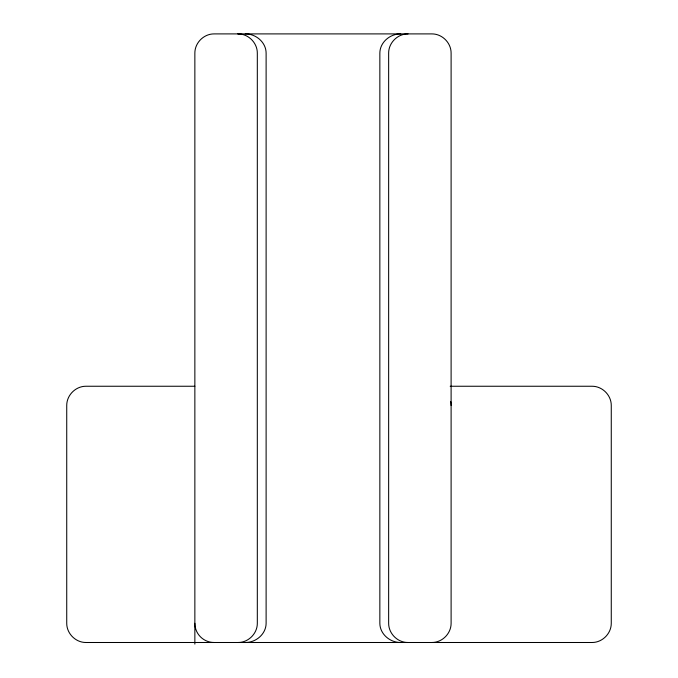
<?xml version="1.0" encoding="UTF-8"?>
<svg xmlns="http://www.w3.org/2000/svg" width="678" height="678" viewBox="0 0 678 678"><rect width="100%" height="100%" fill="white"/><g stroke="black" fill="none" stroke-linecap="round" stroke-linejoin="round"><path stroke-width="1.02" d="M408.037 33.9C397.689 33.747 388.579 42.773 388.647 53.121L388.647 623.277C388.587 633.566 397.579 642.566 407.868 642.498M238.097 642.498C248.385 642.566 257.386 633.566 257.318 623.277L257.318 53.121C257.386 42.833 248.385 33.832 238.097 33.9M431.894 642.498C442.175 642.566 451.175 633.566 451.107 623.277L451.107 53.121C451.175 42.833 442.175 33.832 431.894 33.9L214.078 33.9C203.79 33.832 194.798 42.833 194.857 53.121L194.857 644.1M400.656 33.9C390.121 33.773 379.892 42.239 379.849 53.121L379.849 623.277C379.892 634.159 390.121 642.625 400.656 642.498M245.317 642.498C255.843 642.625 266.073 634.159 266.115 623.277L266.115 53.121C266.073 42.239 255.843 33.773 245.317 33.9M194.857 386.248L85.953 386.248C75.665 386.18 66.664 395.181 66.732 405.469L66.732 623.277C66.664 633.566 75.665 642.566 85.953 642.498L592.047 642.498C602.335 642.566 611.336 633.566 611.268 623.277L611.268 405.469C611.336 395.181 602.335 386.18 592.047 386.248L450.184 386.248M237.936 33.9L240.944 34.29M450.692 401.461A19.221 19.052 -90 0 1 451.107 405.469M214.078 642.498A19.221 19.221 0 0 1 194.857 623.277"/></g></svg>
